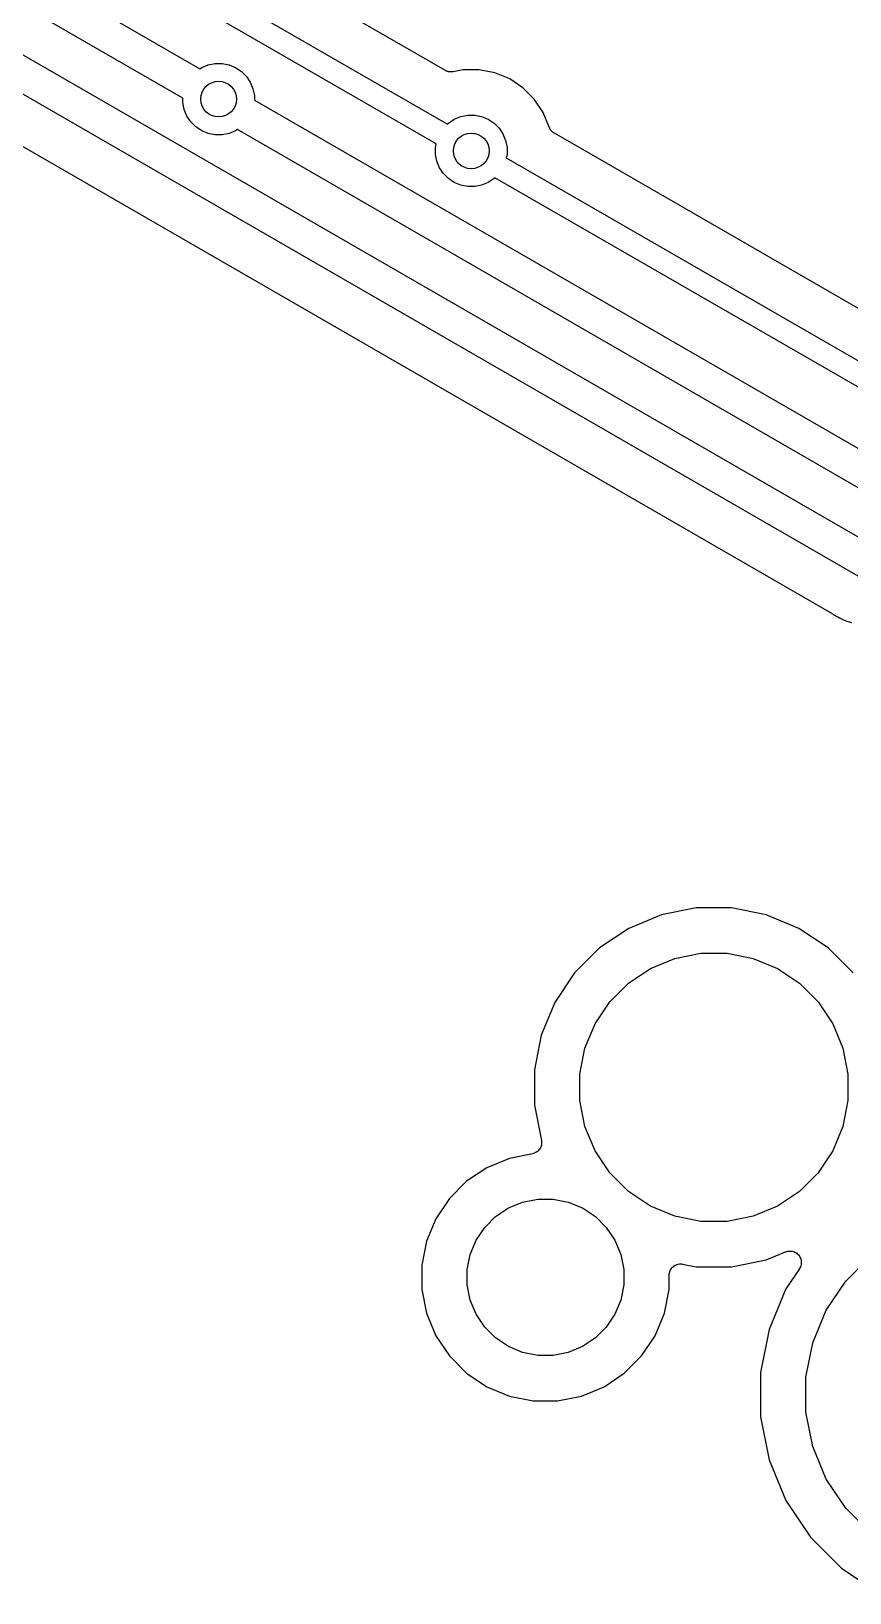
# Model space of a CAD drawing. Extents: x 0.5 to 11.2, y -6.4 to -1.8.
# Drawn here: x 4.25 to 4.61, y -4.677 to -3.989 of the extents above; entities that cross this region are included whole.
import ezdxf

# ---------------------------------------------------------------- set-up
doc = ezdxf.new("R2010")
doc.units = 0
doc.header["$MEASUREMENT"] = 0
doc.layers.add('BLACK', color=7, linetype='CONTINUOUS')

msp = doc.modelspace()

# ---------------------------------------------------------------- linework, layer by layer
at = {"layer": 'BLACK', "linetype": 'CONTINUOUS'}
for p, q in [((3.7028, -3.64732), (4.32379, -4.00586)), ((4.3163, -4.01885), (3.6953, -3.66032)), ((3.81374, -3.67318), (4.43284, -4.03027)), ((4.42787, -4.03895), (3.80877, -3.68186)), ((4.4319, -4.00664), (4.17446, -3.85815)), ((4.08141, -3.90485), (4.62007, -4.21585)), ((4.61378, -4.22953), (4.07391, -3.91784)), ((4.07333, -3.9406), (4.602, -4.24583)), ((4.32459, -4.00533), (4.32745, -4.00414)), ((4.32745, -4.00414), (4.3305, -4.00353)), ((4.3305, -4.00353), (4.3336, -4.00353)), ((4.3336, -4.00353), (4.33664, -4.00414)), ((4.33664, -4.00414), (4.33951, -4.00533)), ((4.32379, -4.00586), (4.32459, -4.00533)), ((4.33951, -4.00533), (4.34209, -4.00705)), ((4.34209, -4.00705), (4.34428, -4.00924)), ((4.34428, -4.00924), (4.346, -4.01182)), ((4.43217, -4.00676), (4.4319, -4.00664)), ((4.43243, -4.00691), (4.43217, -4.00676)), ((4.43261, -4.00696), (4.43243, -4.00691)), ((4.43279, -4.00704), (4.43261, -4.00696)), ((4.43308, -4.00711), (4.43279, -4.00704)), ((4.43336, -4.0072), (4.43308, -4.00711)), ((4.43355, -4.00722), (4.43336, -4.0072)), ((4.43374, -4.00726), (4.43355, -4.00722)), ((4.43403, -4.00727), (4.43374, -4.00726)), ((4.43433, -4.00731), (4.43403, -4.00727)), ((4.43452, -4.00729), (4.43433, -4.00731)), ((4.43471, -4.0073), (4.43452, -4.00729)), ((4.43501, -4.00725), (4.43471, -4.0073)), ((4.4353, -4.00723), (4.43501, -4.00725)), ((4.43537, -4.00721), (4.4353, -4.00723)), ((4.43979, -4.00633), (4.43537, -4.00721)), ((4.44683, -4.00633), (4.43979, -4.00633)), ((4.45374, -4.00771), (4.44683, -4.00633)), ((4.46024, -4.0104), (4.45374, -4.00771)), ((4.4661, -4.01431), (4.46024, -4.0104)), ((4.346, -4.01182), (4.34719, -4.01469)), ((4.34719, -4.01469), (4.3478, -4.01773)), ((4.3478, -4.01773), (4.3478, -4.01971)), ((4.47108, -4.01929), (4.4661, -4.01431)), ((4.3163, -4.02083), (4.3163, -4.01885)), ((4.3169, -4.02388), (4.3163, -4.02083)), ((4.31809, -4.02674), (4.3169, -4.02388)), ((4.3478, -4.01971), (4.62688, -4.18085)), ((4.47499, -4.02515), (4.47108, -4.01929)), ((4.47779, -4.03192), (4.47499, -4.02515)), ((4.31981, -4.02932), (4.31809, -4.02674)), ((4.32201, -4.03151), (4.31981, -4.02932)), ((4.32459, -4.03324), (4.32201, -4.03151)), ((4.43284, -4.03027), (4.43327, -4.02985)), ((4.43327, -4.02985), (4.43585, -4.02813)), ((4.43585, -4.02813), (4.43871, -4.02694)), ((4.43871, -4.02694), (4.44176, -4.02633)), ((4.44176, -4.02633), (4.44486, -4.02633)), ((4.44486, -4.02633), (4.4479, -4.02694)), ((4.4479, -4.02694), (4.45077, -4.02813)), ((4.45077, -4.02813), (4.45335, -4.02985)), ((4.45335, -4.02985), (4.45554, -4.03204)), ((4.45554, -4.03204), (4.45726, -4.03462)), ((4.47786, -4.03204), (4.47779, -4.03192)), ((4.4779, -4.03216), (4.47786, -4.03204)), ((4.32745, -4.03443), (4.32459, -4.03324)), ((4.3305, -4.03503), (4.32745, -4.03443)), ((4.3336, -4.03503), (4.3305, -4.03503)), ((4.33664, -4.03443), (4.3336, -4.03503)), ((4.33951, -4.03324), (4.33664, -4.03443)), ((4.3403, -4.03271), (4.33951, -4.03324)), ((4.62059, -4.19453), (4.3403, -4.03271)), ((4.45726, -4.03462), (4.45845, -4.03749)), ((4.45845, -4.03749), (4.45906, -4.04053)), ((4.47808, -4.03247), (4.4779, -4.03216)), ((4.47825, -4.03278), (4.47808, -4.03247)), ((4.47834, -4.03288), (4.47825, -4.03278)), ((4.47841, -4.033), (4.47834, -4.03288)), ((4.47865, -4.03326), (4.47841, -4.033)), ((4.47887, -4.03353), (4.47865, -4.03326)), ((4.47897, -4.03362), (4.47887, -4.03353)), ((4.47907, -4.03372), (4.47897, -4.03362)), ((4.47935, -4.03393), (4.47907, -4.03372)), ((4.47962, -4.03415), (4.47935, -4.03393)), ((4.47974, -4.03422), (4.47962, -4.03415)), ((4.47985, -4.0343), (4.47974, -4.03422)), ((4.47991, -4.03433), (4.47985, -4.0343)), ((4.64209, -4.12787), (4.47991, -4.03433)), ((4.42756, -4.04053), (4.42787, -4.03895)), ((4.42756, -4.04363), (4.42756, -4.04053)), ((4.42817, -4.04668), (4.42756, -4.04363)), ((4.45906, -4.04363), (4.45874, -4.04521)), ((4.45874, -4.04521), (4.63789, -4.14854)), ((4.45906, -4.04053), (4.45906, -4.04363)), ((4.42935, -4.04954), (4.42817, -4.04668)), ((4.43108, -4.05212), (4.42935, -4.04954)), ((4.43327, -4.05431), (4.43108, -4.05212)), ((4.43585, -4.05604), (4.43327, -4.05431)), ((4.43871, -4.05722), (4.43585, -4.05604)), ((4.44176, -4.05783), (4.43871, -4.05722)), ((4.44486, -4.05783), (4.44176, -4.05783)), ((4.4479, -4.05722), (4.44486, -4.05783)), ((4.45077, -4.05604), (4.4479, -4.05722)), ((4.45335, -4.05431), (4.45077, -4.05604)), ((4.45377, -4.05389), (4.45335, -4.05431)), ((4.63334, -4.15746), (4.45377, -4.05389)), ((4.602, -4.24583), (4.60206, -4.24587)), ((4.60206, -4.24587), (4.60237, -4.24609)), ((4.60237, -4.24609), (4.60268, -4.24629)), ((4.60268, -4.24629), (4.60271, -4.24632)), ((4.60271, -4.24632), (4.60463, -4.24735)), ((4.60463, -4.24735), (4.60469, -4.24738)), ((4.60469, -4.24738), (4.60473, -4.24741)), ((4.60473, -4.24741), (4.60477, -4.24743)), ((4.60477, -4.24743), (4.60548, -4.24784)), ((4.60548, -4.24784), (4.60574, -4.24796)), ((4.60574, -4.24796), (4.60581, -4.24799)), ((4.60581, -4.24799), (4.60592, -4.24805)), ((4.60592, -4.24805), (4.60604, -4.2481)), ((4.60604, -4.2481), (4.60749, -4.24888)), ((4.60749, -4.24888), (4.60804, -4.24904)), ((4.60804, -4.24904), (4.60811, -4.24906)), ((4.60811, -4.24906), (4.60838, -4.24918)), ((4.60838, -4.24918), (4.60865, -4.24927)), ((4.60865, -4.24927), (4.60918, -4.24951)), ((4.60918, -4.24951), (4.61078, -4.24989)), ((4.54239, -4.37567), (4.52711, -4.37871)), ((4.55796, -4.37567), (4.54239, -4.37567)), ((4.57323, -4.37871), (4.55796, -4.37567)), ((4.52711, -4.37871), (4.51273, -4.38467)), ((4.58762, -4.38467), (4.57323, -4.37871)), ((4.51273, -4.38467), (4.49978, -4.39332)), ((4.60057, -4.39332), (4.58762, -4.38467)), ((4.49978, -4.39332), (4.48877, -4.40433)), ((4.53295, -4.39794), (4.54436, -4.39567)), ((4.54436, -4.39567), (4.55599, -4.39567)), ((4.55599, -4.39567), (4.5674, -4.39794)), ((4.61158, -4.40433), (4.60057, -4.39332)), ((4.51253, -4.40886), (4.5222, -4.40239)), ((4.5222, -4.40239), (4.53295, -4.39794)), ((4.5674, -4.39794), (4.57815, -4.40239)), ((4.57815, -4.40239), (4.58782, -4.40886)), ((4.48877, -4.40433), (4.48012, -4.41728)), ((4.5043, -4.41708), (4.51253, -4.40886)), ((4.58782, -4.40886), (4.59605, -4.41708)), ((4.48012, -4.41728), (4.47416, -4.43167)), ((4.49784, -4.42676), (4.5043, -4.41708)), ((4.59605, -4.41708), (4.60251, -4.42676)), ((4.49339, -4.4375), (4.49784, -4.42676)), ((4.60251, -4.42676), (4.60696, -4.4375)), ((4.47416, -4.43167), (4.47112, -4.44694)), ((4.49112, -4.44891), (4.49339, -4.4375)), ((4.60696, -4.4375), (4.60923, -4.44891)), ((4.47112, -4.44694), (4.47112, -4.46251)), ((4.49112, -4.46055), (4.49112, -4.44891)), ((4.60923, -4.44891), (4.60923, -4.46055)), ((4.47112, -4.46251), (4.47422, -4.47812)), ((4.49339, -4.47195), (4.49112, -4.46055)), ((4.60923, -4.46055), (4.60696, -4.47195)), ((4.49784, -4.4827), (4.49339, -4.47195)), ((4.60696, -4.47195), (4.60251, -4.4827)), ((4.47422, -4.47812), (4.47423, -4.47815)), ((4.47423, -4.47815), (4.47423, -4.47815)), ((4.47423, -4.47815), (4.47423, -4.47815)), ((4.47423, -4.47815), (4.47424, -4.47819)), ((4.47424, -4.47819), (4.47428, -4.47866)), ((4.47432, -4.47916), (4.47427, -4.47963)), ((4.47428, -4.47866), (4.47432, -4.47913)), ((4.47432, -4.47913), (4.47432, -4.47914)), ((4.47432, -4.47914), (4.47432, -4.47916)), ((4.46011, -4.48602), (4.4502, -4.49013)), ((4.47029, -4.484), (4.46011, -4.48602)), ((4.47074, -4.48386), (4.47029, -4.484)), ((4.4712, -4.48373), (4.47074, -4.48386)), ((4.47121, -4.48372), (4.4712, -4.48373)), ((4.47123, -4.48372), (4.47121, -4.48372)), ((4.47164, -4.4835), (4.47123, -4.48372)), ((4.47206, -4.48328), (4.47164, -4.4835)), ((4.47207, -4.48327), (4.47206, -4.48328)), ((4.47209, -4.48326), (4.47207, -4.48327)), ((4.47245, -4.48296), (4.47209, -4.48326)), ((4.47282, -4.48266), (4.47245, -4.48296)), ((4.47283, -4.48265), (4.47282, -4.48266)), ((4.47285, -4.48264), (4.47283, -4.48265)), ((4.47314, -4.48228), (4.47285, -4.48264)), ((4.47345, -4.48192), (4.47314, -4.48228)), ((4.47346, -4.4819), (4.47345, -4.48192)), ((4.47347, -4.48189), (4.47346, -4.4819)), ((4.47369, -4.48148), (4.47347, -4.48189)), ((4.47392, -4.48106), (4.47369, -4.48148)), ((4.47393, -4.48103), (4.47392, -4.48104)), ((4.47392, -4.48104), (4.47392, -4.48106)), ((4.47407, -4.48058), (4.47393, -4.48103)), ((4.47421, -4.48013), (4.47407, -4.48058)), ((4.47422, -4.4801), (4.47421, -4.48011)), ((4.47421, -4.48011), (4.47421, -4.48013)), ((4.47427, -4.47963), (4.47422, -4.4801)), ((4.5043, -4.49237), (4.49784, -4.4827)), ((4.60251, -4.4827), (4.59605, -4.49237)), ((4.4502, -4.49013), (4.44129, -4.49609)), ((4.51253, -4.5006), (4.5043, -4.49237)), ((4.59605, -4.49237), (4.58782, -4.5006)), ((4.44129, -4.49609), (4.4337, -4.50367)), ((4.4337, -4.50367), (4.42774, -4.51259)), ((4.45968, -4.50785), (4.46595, -4.50526)), ((4.46595, -4.50526), (4.4726, -4.50393)), ((4.4726, -4.50393), (4.47939, -4.50393)), ((4.47939, -4.50393), (4.48604, -4.50526)), ((4.48604, -4.50526), (4.49231, -4.50785)), ((4.5222, -4.50706), (4.51253, -4.5006)), ((4.58782, -4.5006), (4.57815, -4.50706)), ((4.42774, -4.51259), (4.42364, -4.5225)), ((4.44924, -4.51642), (4.45404, -4.51162)), ((4.45404, -4.51162), (4.45968, -4.50785)), ((4.49231, -4.50785), (4.49796, -4.51162)), ((4.49796, -4.51162), (4.50275, -4.51642)), ((4.53295, -4.51151), (4.5222, -4.50706)), ((4.54436, -4.51378), (4.53295, -4.51151)), ((4.5674, -4.51151), (4.55599, -4.51378)), ((4.57815, -4.50706), (4.5674, -4.51151)), ((4.44547, -4.52206), (4.44924, -4.51642)), ((4.50275, -4.51642), (4.50652, -4.52206)), ((4.55599, -4.51378), (4.54436, -4.51378)), ((4.42364, -4.5225), (4.42155, -4.53302)), ((4.44287, -4.52833), (4.44547, -4.52206)), ((4.50652, -4.52206), (4.50912, -4.52833)), ((4.57323, -4.53075), (4.58175, -4.52722)), ((4.58175, -4.52722), (4.5818, -4.5272)), ((4.5818, -4.5272), (4.58181, -4.52719)), ((4.5818, -4.5272), (4.5818, -4.5272)), ((4.5818, -4.5272), (4.5818, -4.5272)), ((4.58181, -4.52719), (4.58228, -4.52706)), ((4.58228, -4.52706), (4.58274, -4.52692)), ((4.58274, -4.52692), (4.58274, -4.52692)), ((4.58274, -4.52692), (4.58275, -4.52692)), ((4.58275, -4.52692), (4.58323, -4.52688)), ((4.58323, -4.52688), (4.58371, -4.52684)), ((4.58371, -4.52684), (4.58372, -4.52684)), ((4.58372, -4.52684), (4.58372, -4.52684)), ((4.58372, -4.52684), (4.5842, -4.52689)), ((4.5842, -4.52689), (4.58468, -4.52694)), ((4.58468, -4.52694), (4.58469, -4.52695)), ((4.58469, -4.52695), (4.58469, -4.52695)), ((4.58469, -4.52695), (4.58515, -4.52709)), ((4.58515, -4.52709), (4.58561, -4.52723)), ((4.58561, -4.52723), (4.58562, -4.52724)), ((4.58562, -4.52724), (4.58562, -4.52724)), ((4.58562, -4.52724), (4.58605, -4.52747)), ((4.58605, -4.52747), (4.58647, -4.5277)), ((4.42155, -4.53302), (4.42155, -4.54374)), ((4.44155, -4.53499), (4.44287, -4.52833)), ((4.50912, -4.52833), (4.51044, -4.53499)), ((4.53132, -4.53468), (4.53162, -4.53431)), ((4.53162, -4.53431), (4.53192, -4.53395)), ((4.53192, -4.53395), (4.53194, -4.53394)), ((4.53194, -4.53394), (4.53195, -4.53393)), ((4.53195, -4.53393), (4.53232, -4.53363)), ((4.53232, -4.53363), (4.53268, -4.53333)), ((4.53268, -4.53333), (4.53269, -4.53333)), ((4.53269, -4.53333), (4.53271, -4.53332)), ((4.53271, -4.53332), (4.53312, -4.5331)), ((4.53312, -4.5331), (4.53354, -4.53288)), ((4.53354, -4.53288), (4.53356, -4.53287)), ((4.53356, -4.53287), (4.53357, -4.53286)), ((4.53357, -4.53286), (4.53402, -4.53273)), ((4.53402, -4.53273), (4.53448, -4.5326)), ((4.53448, -4.5326), (4.53449, -4.53259)), ((4.53449, -4.53259), (4.53451, -4.53259)), ((4.53451, -4.53259), (4.53498, -4.53255)), ((4.53498, -4.53255), (4.53545, -4.5325)), ((4.53545, -4.5325), (4.53546, -4.5325)), ((4.53546, -4.5325), (4.53548, -4.5325)), ((4.53548, -4.5325), (4.53595, -4.53255)), ((4.53595, -4.53255), (4.53642, -4.5326)), ((4.53642, -4.5326), (4.54239, -4.53378)), ((4.54239, -4.53378), (4.55796, -4.53378)), ((4.55796, -4.53378), (4.57323, -4.53075)), ((4.58647, -4.5277), (4.58647, -4.5277)), ((4.58647, -4.5277), (4.58648, -4.52771)), ((4.58648, -4.52771), (4.58685, -4.52802)), ((4.58685, -4.52802), (4.58722, -4.52832)), ((4.58722, -4.52832), (4.58722, -4.52833)), ((4.58722, -4.52833), (4.58723, -4.52833)), ((4.58723, -4.52833), (4.58753, -4.52871)), ((4.58753, -4.52871), (4.58783, -4.52908)), ((4.58805, -4.53419), (4.58782, -4.53462)), ((4.58783, -4.52908), (4.58784, -4.52909)), ((4.58784, -4.52909), (4.58784, -4.52909)), ((4.58784, -4.52909), (4.58807, -4.52952)), ((4.58827, -4.53377), (4.58805, -4.53419)), ((4.58807, -4.52952), (4.58829, -4.52995)), ((4.58828, -4.53376), (4.58827, -4.53377)), ((4.58842, -4.53331), (4.58828, -4.53376)), ((4.58828, -4.53376), (4.58828, -4.53376)), ((4.58829, -4.52995), (4.58829, -4.52995)), ((4.58829, -4.52995), (4.58829, -4.52996)), ((4.58829, -4.52996), (4.58843, -4.53043)), ((4.58856, -4.53284), (4.58842, -4.53331)), ((4.58843, -4.53043), (4.58857, -4.53088)), ((4.58861, -4.53235), (4.58856, -4.53282)), ((4.58856, -4.53282), (4.58856, -4.53283)), ((4.58856, -4.53283), (4.58856, -4.53284)), ((4.58857, -4.53088), (4.58857, -4.53089)), ((4.58857, -4.53089), (4.58857, -4.53089)), ((4.58857, -4.53089), (4.58862, -4.53138)), ((4.58866, -4.53186), (4.58861, -4.53235)), ((4.58862, -4.53138), (4.58866, -4.53185)), ((4.58866, -4.53185), (4.58866, -4.53186)), ((4.58866, -4.53186), (4.58866, -4.53186)), ((4.60821, -4.5401), (4.61914, -4.52917)), ((4.44155, -4.54177), (4.44155, -4.53499)), ((4.51044, -4.53499), (4.51044, -4.54177)), ((4.53044, -4.5375), (4.53045, -4.53746)), ((4.53045, -4.53746), (4.53044, -4.53746)), ((4.53044, -4.53746), (4.53045, -4.53746)), ((4.53044, -4.54374), (4.53044, -4.5375)), ((4.53045, -4.53743), (4.5305, -4.53696)), ((4.53045, -4.53746), (4.53045, -4.53743)), ((4.5305, -4.53696), (4.53055, -4.53649)), ((4.53055, -4.53646), (4.5307, -4.53601)), ((4.53055, -4.53648), (4.53055, -4.53646)), ((4.53055, -4.53649), (4.53055, -4.53648)), ((4.5307, -4.53601), (4.53084, -4.53556)), ((4.53084, -4.53555), (4.53085, -4.53553)), ((4.53084, -4.53556), (4.53084, -4.53555)), ((4.53085, -4.53553), (4.53108, -4.53512)), ((4.53108, -4.53512), (4.5313, -4.5347)), ((4.5313, -4.5347), (4.53131, -4.53469)), ((4.53131, -4.53469), (4.53132, -4.53468)), ((4.58782, -4.53462), (4.58189, -4.54349)), ((4.59962, -4.55296), (4.60821, -4.5401)), ((4.42155, -4.54374), (4.42364, -4.55426)), ((4.44287, -4.54843), (4.44155, -4.54177)), ((4.51044, -4.54177), (4.50912, -4.54843)), ((4.52835, -4.55426), (4.53044, -4.54374)), ((4.58189, -4.54349), (4.57447, -4.56141)), ((4.42364, -4.55426), (4.42774, -4.56417)), ((4.44547, -4.5547), (4.44287, -4.54843)), ((4.44924, -4.56034), (4.44547, -4.5547)), ((4.50652, -4.5547), (4.50275, -4.56034)), ((4.50912, -4.54843), (4.50652, -4.5547)), ((4.52425, -4.56417), (4.52835, -4.55426)), ((4.5937, -4.56725), (4.59962, -4.55296)), ((4.45404, -4.56514), (4.44924, -4.56034)), ((4.50275, -4.56034), (4.49796, -4.56514)), ((4.57447, -4.56141), (4.57068, -4.58044)), ((4.42774, -4.56417), (4.4337, -4.57309)), ((4.45968, -4.56891), (4.45404, -4.56514)), ((4.49796, -4.56514), (4.49231, -4.56891)), ((4.51829, -4.57309), (4.52425, -4.56417)), ((4.59068, -4.58241), (4.5937, -4.56725)), ((4.4337, -4.57309), (4.44129, -4.58067)), ((4.46595, -4.57151), (4.45968, -4.56891)), ((4.4726, -4.57283), (4.46595, -4.57151)), ((4.47939, -4.57283), (4.4726, -4.57283)), ((4.48604, -4.57151), (4.47939, -4.57283)), ((4.49231, -4.56891), (4.48604, -4.57151)), ((4.51071, -4.58067), (4.51829, -4.57309)), ((4.44129, -4.58067), (4.4502, -4.58663)), ((4.50179, -4.58663), (4.51071, -4.58067)), ((4.57068, -4.58044), (4.57068, -4.59985)), ((4.59068, -4.59788), (4.59068, -4.58241)), ((4.4502, -4.58663), (4.46011, -4.59074)), ((4.49188, -4.59074), (4.50179, -4.58663)), ((4.46011, -4.59074), (4.47063, -4.59283)), ((4.47063, -4.59283), (4.48136, -4.59283)), ((4.48136, -4.59283), (4.49188, -4.59074)), ((4.57068, -4.59985), (4.57447, -4.61888)), ((4.5937, -4.61304), (4.59068, -4.59788)), ((4.59962, -4.62733), (4.5937, -4.61304)), ((4.57447, -4.61888), (4.58189, -4.6368)), ((4.60821, -4.64018), (4.59962, -4.62733)), ((4.58189, -4.6368), (4.59267, -4.65293)), ((4.61914, -4.65112), (4.60821, -4.64018)), ((4.59267, -4.65293), (4.60639, -4.66665)), ((4.60639, -4.66665), (4.62252, -4.67743))]:
    msp.add_line(p, q, dxfattribs=at)
at = {"layer": 'BLACK'}
for centre in [(4.33205, -4.01928), (4.44331, -4.04208)]:
    msp.add_circle(centre, 0.00787, dxfattribs=at)

doc.saveas('drawing.dxf')
